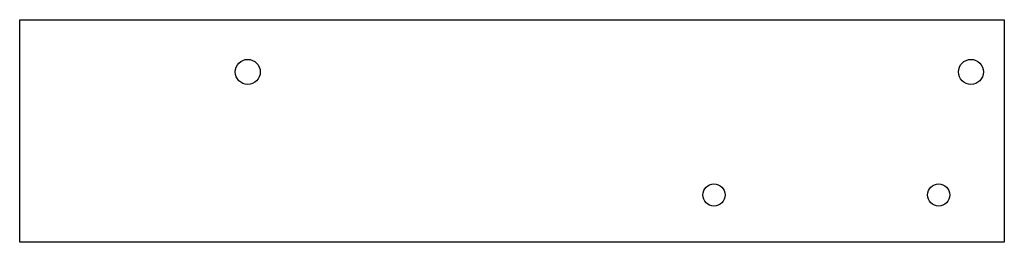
# Model space of a CAD drawing. Header units: millimetres. Extents: x -50 to 127, y -40 to 0.
import ezdxf

# ---------------------------------------------------------------- set-up
doc = ezdxf.new("R2010")
doc.units = ezdxf.units.MM
doc.layers.get('0').update_dxf_attribs({"linetype": 'CONTINUOUS'})

msp = doc.modelspace()

# ---------------------------------------------------------------- linework, layer by layer
msp.add_lwpolyline([(127, 0), (127, -40), (-50, -40), (-50, 0)], close=True)
for centre, radius in [((-9, -9.38), 2.25), ((121, -9.38), 2.25), ((74.8, -31.5), 2), ((115.2, -31.5), 2)]:
    msp.add_circle(centre, radius)

doc.saveas('drawing.dxf')
